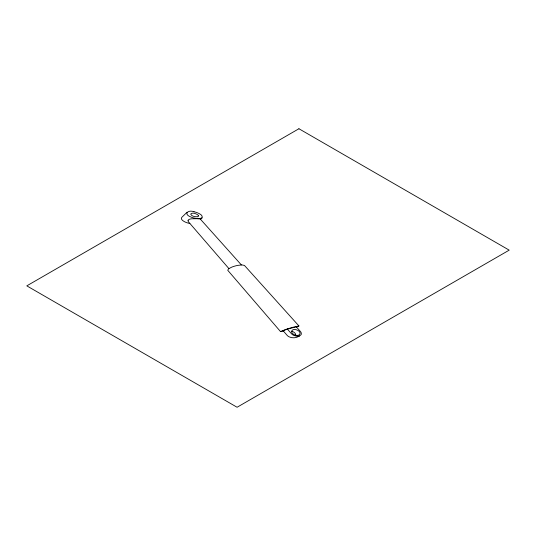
<?xml version="1.0" encoding="UTF-8"?>
<svg xmlns="http://www.w3.org/2000/svg" width="536" height="536" viewBox="0 0 536 536"><rect width="100%" height="100%" fill="white"/><g stroke="black" fill="none" stroke-linecap="round" stroke-linejoin="round"><path stroke-width="0.8" d="M295.651 335.221L295.651 334.538A7.169 4.141 0 0 0 294.88 333.077L294.76 332.93A7.363 4.248 0 0 0 293.219 331.817L291.644 331.235M296.475 327.054L298.921 325.942L292.897 327.275A112.493 64.95 0 0 0 285.889 329.439L280.482 331.55L283.43 331.074M194.039 211.76C188.035 209.415 182.93 214.3 191.225 217.127A17.112 9.876 0 0 0 193.449 217.918L197.844 218.708M187.024 212.249L181.717 217.442C180.344 219.378 183.366 221.1 184.833 221.864A14.934 8.623 0 0 0 189.845 223.485M200.43 219.211C203.767 218.031 201.978 214.782 199.72 213.918A15.484 8.938 0 0 0 194.039 211.76M201.918 217.864L199.506 218.681L191.734 218.795A10.787 6.231 0 0 0 191.432 218.829L190.314 219.016A3.31 1.91 0 0 0 188.029 220.698M298.921 325.942L244.45 265.434L241.984 264.931L237.924 265.353A23.859 13.775 0 0 0 231.539 267.223L228.517 268.851L227.753 270.298L280.529 331.59M287.397 329.097L283.102 330.699L287.001 335.201A9.501 5.487 0 0 0 289.132 336.829C292.87 338.779 298.224 337.714 301.065 334.725A5.662 3.27 0 0 0 301.292 334.075L301.279 333.178A9.527 5.501 0 0 0 300.515 331.57L296.308 326.846L287.397 329.097L291.376 333.64A9.762 5.635 0 0 0 293.534 335.288L296.582 336.26L299.376 336.039M197.878 218.708L199.821 218.889A1.139 0.657 0 0 1 200.283 219.03M200.31 219.07L241.381 264.938M228.885 268.576L188.384 221.71A5.615 3.243 0 0 1 188.136 221.013A4.549 2.626 0 0 1 188.129 220.698M291.671 331.308L291.758 332.159A7.517 4.342 0 0 0 292.174 333.03L293.232 334.082A7.31 4.221 0 0 0 294.331 334.719C296.086 335.657 299.691 336.045 300.06 333.412A6.599 3.812 0 0 0 299.932 332.575L299.249 331.523A7.43 4.288 0 0 0 297.366 330.156C295.611 329.298 292.274 328.87 291.671 331.308M198.494 215.954L197.55 216.779L194.816 216.651A7.209 4.161 0 0 1 193.67 216.35L192.947 216.075A7.41 4.281 0 0 1 191.714 215.405C188.598 213.201 193.731 212.591 195.238 213.623A8.449 4.878 0 0 1 196.853 214.279L198.132 215.211A3.43 1.977 0 0 1 198.333 215.465L198.494 215.954M298.921 128.747L26.8 285.856L237.08 407.253L509.2 250.145L298.921 128.747"/></g></svg>
